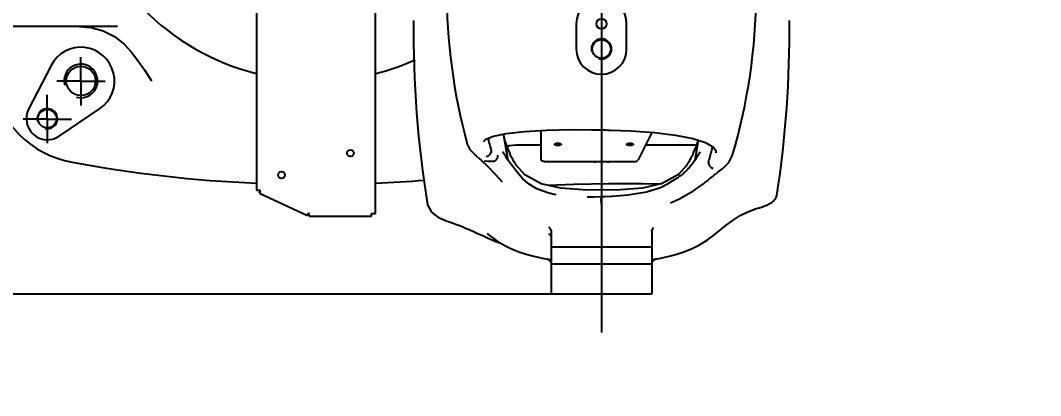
# Model space of a CAD drawing. Header units: millimetres. Extents: x 7426 to 8740, y 124 to 421.
# Drawn here: x 7995.92 to 8026.3, y 160.43 to 171.59 of the extents above; entities that cross this region are included whole.
import ezdxf
from ezdxf import colors
from ezdxf.entities.mleader import LeaderData, LeaderLine
from ezdxf.math import Vec2, Vec3

# ---------------------------------------------------------------- set-up
doc = ezdxf.new("R2010")
doc.units = ezdxf.units.MM
doc.linetypes.add('CENTER', pattern=[0.6, 0.375, -0.075, 0.075, -0.075])
for name, color, linetype in [('中心线', 7, 'Continuous'), ('外形图', 7, 'Continuous'), ('多重引线', 7, 'Continuous'), ('尺寸标注', 7, 'Continuous')]:
    doc.layers.add(name, color=color, linetype=linetype)
doc.styles.add('微软雅黑', font='msyh.ttc')
doc.dimstyles.new('尺寸标注_1_20比例', dxfattribs={"dimtxt": 2.1, "dimasz": 1.7, "dimexe": 0.5, "dimexo": 0.4, "dimgap": 0.5, "dimtad": 1, "dimdec": 1, "dimlfac": 20, "dimdsep": 46, "dimtxsty": '微软雅黑', "dimcen": 0.09, "dimadec": 0, "dimazin": 0, "dimtp": 0.01, "dimtm": 0.01, "dimtfac": 1, "dimtdec": 1, "dimtofl": 0, "dimtmove": 0, "dimatfit": 3, "dimfxl": 1, "dimtolj": 1, "dimarcsym": 0})

# ---------------------------------------------------------------- blocks, each defined once
blk = doc.blocks.new('*D980')
at = {"layer": 'Defpoints', "color": 0}
for p in [(7983.758, 188.718), (8012.655, 188.718), (8014.725, 163.443)]:
    blk.add_point(p, dxfattribs=at)
at = {"layer": '尺寸标注', "color": 0, "linetype": 'Continuous', "lineweight": -2}
for p, q in [((8012.255, 188.718), (7983.258, 188.718)), ((7983.758, 165.143), (7983.758, 187.018)), ((8014.325, 163.443), (7983.258, 163.443))]:
    blk.add_line(p, q, dxfattribs=at)
at = {"layer": '尺寸标注', "color": 0}
for points in [[(7984.041, 187.018), (7983.475, 187.018), (7983.758, 188.718)], [(7983.475, 165.143), (7984.041, 165.143), (7983.758, 163.443)]]:
    blk.add_solid(points, dxfattribs=at)
at = {"layer": '尺寸标注', "color": 0, "insert": (7980.645, 176.01), "char_height": 2.1, "attachment_point": 2, "rotation": 90, "style": '微软雅黑'}
blk.add_mtext('\\A1;\\A1;(505.5)', dxfattribs=at)

msp = doc.modelspace()

# ---------------------------------------------------------------- linework, layer by layer
at = {"layer": '中心线', "linetype": 'CENTER', "ltscale": 30}
msp.add_line((8013.225, 191.5558), (8013.225, 160.4287), dxfattribs=at)
at = {"layer": '外形图', "color": 0, "linetype": 'Continuous'}
for p, q in [((8002.9498, 172.5428), (8002.9498, 166.5427)), ((8006.4998, 165.8433), (8006.4998, 172.5428)), ((7992.9746, 171.4178), (7998.8163, 171.4178)), ((8012.4749, 171.4928), (8012.4749, 170.7428)), ((8013.975, 170.7428), (8013.975, 171.4928)), ((7996.8353, 170.25), (7996.1688, 168.9535)), ((7999.8234, 169.7987), (7999.8269, 169.7931)), ((7997.0736, 168.1493), (7998.283, 168.9632)), ((8011.4249, 167.4857), (8011.4249, 168.3174)), ((8013.1172, 168.3365), (8013.1498, 168.3359)), ((8013.1498, 168.3359), (8013.3269, 168.3324)), ((8010.3182, 168.1685), (8010.3132, 168.2135)), ((8010.4455, 167.4264), (8010.3182, 168.1685)), ((8014.7255, 168.2607), (8014.3144, 167.4408)), ((8016.1078, 168.0288), (8016.0045, 167.4269)), ((8009.2282, 167.9125), (8009.2285, 167.9115)), ((8010.408, 167.8382), (8010.4887, 167.8709)), ((8010.4887, 167.8709), (8010.6765, 167.8928)), ((8010.6765, 167.8928), (8011.4249, 167.8928)), ((8014.541, 167.8928), (8015.9937, 167.8928)), ((8015.9937, 167.8928), (8016.0606, 167.8863)), ((8009.46, 167.5944), (8009.4594, 167.595)), ((8009.5868, 167.4874), (8009.6418, 167.437)), ((8009.6418, 167.437), (8009.8295, 167.2551)), ((8009.8603, 167.3984), (8009.7345, 167.405)), ((8009.9884, 167.3917), (8009.8603, 167.3984)), ((8011.5249, 167.3917), (8011.5249, 167.3857)), ((8014.225, 167.3857), (8011.5249, 167.3857)), ((8013.025, 167.3556), (8013.025, 167.3857)), ((8013.425, 167.3857), (8013.425, 167.3556)), ((8014.225, 167.3917), (8014.225, 167.3857)), ((8017.1212, 167.558), (8017.1218, 167.5602)), ((8010.6732, 167.3052), (8010.664, 167.3195)), ((8010.673, 167.1262), (8010.6722, 167.1273)), ((8010.7503, 167.0267), (8010.673, 167.1262)), ((8010.9406, 166.9993), (8010.6922, 167.2775)), ((8015.7577, 167.2775), (8015.519, 167.0076)), ((8015.7674, 167.2912), (8015.7578, 167.2773)), ((8015.7767, 167.3052), (8015.7674, 167.2912)), ((8015.786, 167.3195), (8015.7767, 167.3052)), ((8016.6573, 167.0467), (8016.704, 167.0838)), ((8016.704, 167.0838), (8016.8006, 167.1575)), ((8016.8006, 167.1575), (8016.8358, 167.1846)), ((8016.8348, 167.1838), (8016.8358, 167.1846)), ((8010.2673, 166.792), (8010.2712, 166.7877)), ((8011.4268, 166.7329), (8010.9406, 166.9993)), ((8011.0764, 166.722), (8010.9523, 166.8199)), ((8010.9524, 166.8197), (8010.9523, 166.8199)), ((8015.519, 167.0076), (8015.0356, 166.7373)), ((8015.4565, 166.8856), (8015.4556, 166.885)), ((8016.3333, 166.7917), (8016.3654, 166.8171)), ((8016.4295, 166.8681), (8016.4936, 166.9195)), ((8016.4936, 166.9195), (8016.5258, 166.9451)), ((8016.6242, 167.0216), (8016.6456, 167.0377)), ((8002.9498, 166.5427), (8003.0248, 166.5427)), ((8003.0701, 166.5216), (8003.0248, 166.5427)), ((8003.0384, 166.4536), (8003.0701, 166.5216)), ((8011.6351, 166.6858), (8012.416, 166.7177)), ((8012.416, 166.7177), (8013.4346, 166.7382)), ((8015.2067, 166.7267), (8014.9842, 166.6158)), ((8015.2062, 166.7264), (8015.2067, 166.7267)), ((8003.0384, 166.4536), (8004.4705, 165.7859)), ((8011.7665, 166.4235), (8011.7664, 166.4236)), ((8011.8787, 166.4025), (8011.8773, 166.4027)), ((8013.1875, 166.3385), (8012.9968, 166.334)), ((8013.2209, 166.3394), (8013.1875, 166.3385)), ((8013.2512, 166.3403), (8013.221, 166.3394)), ((8013.323, 166.3429), (8013.2511, 166.3403)), ((8015.2797, 166.1623), (8015.302, 166.1715)), ((8018.4475, 166.3872), (8018.4477, 166.388)), ((8018.4477, 166.388), (8018.4479, 166.3893)), ((8018.4479, 166.3893), (8018.449, 166.3954)), ((8018.449, 166.396), (8018.449, 166.3955)), ((8008.0473, 166.1027), (8008.0471, 166.1039)), ((8008.0471, 166.1038), (8008.1671, 165.8857)), ((8008.1671, 165.8857), (8008.3474, 165.7483)), ((8013.225, 166.1288), (8013.225, 165.915)), ((8017.9207, 166.0136), (8017.9324, 166.0169)), ((8004.4705, 165.7859), (8004.5022, 165.8538)), ((8004.5248, 165.8433), (8004.5022, 165.8538)), ((8004.5248, 165.7683), (8004.5248, 165.8433)), ((8004.5248, 165.7683), (8006.3748, 165.7683)), ((8006.3748, 165.7683), (8006.3748, 165.8433)), ((8006.3748, 165.8433), (8006.4998, 165.8433)), ((8008.3491, 165.7474), (8008.3474, 165.7483)), ((8008.5594, 165.6475), (8008.623, 165.6235)), ((8008.623, 165.6235), (8008.6221, 165.6238)), ((8011.7249, 165.3201), (8011.7249, 163.4427)), ((8014.725, 165.3201), (8014.725, 163.4427)), ((8016.6325, 165.2503), (8016.6444, 165.2602)), ((8016.635, 165.2519), (8016.7207, 165.3222)), ((8009.7725, 165.1517), (8009.8476, 165.1178)), ((8009.8173, 165.2504), (8009.8174, 165.2503)), ((8011.6895, 165.227), (8011.7163, 165.1823)), ((8016.5515, 165.1851), (8016.6325, 165.2503)), ((8010.7985, 164.6942), (8010.9813, 164.6363)), ((8014.725, 164.8427), (8011.7249, 164.8427)), ((8010.9813, 164.6363), (8011.2119, 164.5752)), ((8011.2119, 164.5752), (8011.5079, 164.512)), ((8011.5079, 164.512), (8011.6423, 164.488)), ((8011.6081, 164.4941), (8011.6007, 164.4952)), ((8011.6007, 164.4952), (8011.6423, 164.488)), ((8011.6132, 164.4932), (8011.6081, 164.4941)), ((8014.7816, 164.4648), (8014.8492, 164.4952)), ((8014.8076, 164.488), (8014.8492, 164.4952)), ((8014.8077, 164.488), (8014.9421, 164.5121)), ((8014.8492, 164.4952), (8014.8437, 164.4944)), ((8014.725, 164.3427), (8011.7249, 164.3427))]:
    msp.add_line(p, q, dxfattribs=at)
at = {"layer": '外形图', "color": 0}
for p, q in [((7997.7247, 169.7822), (7997.7247, 170.503)), ((7997.7247, 169.7822), (7997.004, 169.7822)), ((7997.7247, 169.7928), (7997.7247, 169.0615)), ((7997.7247, 169.7822), (7998.4454, 169.7822)), ((7996.7247, 168.6572), (7996.7247, 169.3779)), ((7996.7247, 168.6572), (7996.0039, 168.6572)), ((7996.7247, 168.6678), (7996.7247, 167.9365)), ((7996.7247, 168.6572), (7997.4454, 168.6572))]:
    msp.add_line(p, q, dxfattribs=at)
at = {"layer": '外形图'}
msp.add_line((8014.725, 163.4427), (8011.7249, 163.4427), dxfattribs=at)
at = {"layer": '外形图', "color": 0, "linetype": 'Continuous'}
for points in [[(7997.6783, 171.4158), (7998.0314, 171.3825), (7998.3905, 171.2785), (7998.7222, 171.1107), (7999.0156, 170.8858), (7999.2313, 170.6517)], [(7999.2313, 170.6517), (7999.3934, 170.4375), (7999.6174, 170.1178), (7999.8234, 169.7987)], [(8009.729, 167.9764), (8009.7265, 168.0021), (8009.7864, 168.059), (8010.0113, 168.1512), (8010.4013, 168.2317), (8010.9351, 168.2902), (8011.586, 168.3264), (8012.3199, 168.3421), (8012.9328, 168.341)], [(8012.9329, 168.341), (8012.982, 168.3402), (8013.0354, 168.3387), (8013.0877, 168.3372), (8013.1172, 168.3365)], [(8013.3269, 168.3324), (8013.3548, 168.3319), (8013.41, 168.3312), (8013.4667, 168.3303), (8013.5013, 168.3295)], [(8013.5013, 168.3295), (8014.1043, 168.3048), (8014.8073, 168.2549), (8015.4287, 168.1811), (8015.9409, 168.0822), (8016.3208, 167.9607), (8016.5498, 167.8294), (8016.6301, 167.7236), (8016.6274, 167.6515)], [(8009.2285, 167.9115), (8009.3084, 167.753), (8009.46, 167.5944)], [(8009.4594, 167.595), (8009.4947, 167.5656), (8009.5868, 167.4874)], [(8010.4016, 167.4923), (8010.3826, 167.5224), (8010.364, 167.5524), (8010.346, 167.5824), (8010.3284, 167.6123), (8010.3113, 167.6422), (8010.2946, 167.6719), (8010.2885, 167.6832)], [(8010.4622, 167.4023), (8010.4414, 167.4323), (8010.4212, 167.4623), (8010.4016, 167.4923)], [(8010.5845, 167.2437), (8010.5757, 167.2541), (8010.5517, 167.2834), (8010.5283, 167.3129), (8010.5056, 167.3426), (8010.4836, 167.3724), (8010.4622, 167.4023)], [(8015.9927, 167.4098), (8015.9729, 167.3819), (8015.9526, 167.354), (8015.9318, 167.3263), (8015.9105, 167.2988), (8015.8886, 167.2715), (8015.8663, 167.2445), (8015.8433, 167.2177), (8015.8198, 167.1913), (8015.7956, 167.1651), (8015.7708, 167.1393), (8015.7452, 167.1138), (8015.7188, 167.0886), (8015.6915, 167.0636), (8015.6634, 167.039), (8015.6345, 167.0148), (8015.6048, 166.9909), (8015.5742, 166.9674), (8015.5429, 166.9443), (8015.5107, 166.9216), (8015.4776, 166.8993), (8015.4565, 166.8856)], [(8016.0494, 167.4943), (8016.031, 167.4661), (8016.0121, 167.4379), (8015.9927, 167.4098)], [(8016.0848, 167.5507), (8016.0673, 167.5225), (8016.0494, 167.4943)], [(8016.1617, 167.6834), (8016.1507, 167.6635), (8016.1348, 167.6354), (8016.1185, 167.6072), (8016.1019, 167.579), (8016.0848, 167.5507)], [(8016.8348, 167.1838), (8017.0209, 167.3682), (8017.1212, 167.5582)], [(8009.8295, 167.2551), (8010.0599, 167.0154), (8010.2673, 166.7921)], [(8010.6722, 167.1273), (8010.644, 167.1667), (8010.5845, 167.2437)], [(8010.6921, 167.2773), (8010.6826, 167.2912), (8010.6732, 167.3052)], [(8010.9524, 166.8197), (8010.8761, 166.8901), (8010.7503, 167.0267)], [(8015.4556, 166.885), (8015.335, 166.8066), (8015.2062, 166.7264)], [(8015.302, 166.1715), (8015.3375, 166.1865), (8015.373, 166.202), (8015.4086, 166.2179), (8015.4441, 166.2342), (8015.4795, 166.2509), (8015.5149, 166.2681), (8015.5502, 166.2856), (8015.5854, 166.3035), (8015.6205, 166.3217), (8015.6556, 166.3404), (8015.6906, 166.3594), (8015.7256, 166.3789), (8015.7605, 166.3989), (8015.7954, 166.4192), (8015.8302, 166.44), (8015.865, 166.4612), (8015.8996, 166.4829), (8015.9342, 166.5049), (8015.9686, 166.5273), (8016.0028, 166.5501), (8016.0368, 166.5731), (8016.0706, 166.5965), (8016.1042, 166.6201), (8016.1375, 166.6439), (8016.1706, 166.668), (8016.2034, 166.6923), (8016.2361, 166.7168), (8016.2687, 166.7416), (8016.3011, 166.7666), (8016.3333, 166.7917)], [(8016.3654, 166.8171), (8016.3975, 166.8426), (8016.4295, 166.8681)], [(8016.5258, 166.9451), (8016.5583, 166.9708), (8016.591, 166.9963), (8016.6242, 167.0216)], [(8011.7664, 166.4236), (8011.5935, 166.4699), (8011.3049, 166.5847), (8011.0764, 166.722)], [(8013.2251, 166.5445), (8012.6685, 166.5509), (8012.0133, 166.6003), (8011.4268, 166.7329)], [(8015.0356, 166.7373), (8014.4499, 166.602), (8013.7949, 166.5513), (8013.225, 166.5445)], [(8013.4346, 166.7382), (8014.45, 166.7406), (8015.0101, 166.7315)], [(8014.9842, 166.6158), (8014.5636, 166.4792), (8014.0239, 166.3881), (8013.542, 166.3521)], [(8011.8773, 166.4027), (8011.7843, 166.4196), (8011.7665, 166.4235)], [(8012.9968, 166.334), (8012.9322, 166.3332), (8012.7975, 166.334)], [(8013.5417, 166.3521), (8013.5192, 166.351), (8013.323, 166.3429)], [(8018.2532, 166.1503), (8018.2749, 166.1641), (8018.2953, 166.1782), (8018.3144, 166.1925), (8018.3323, 166.207), (8018.3489, 166.2218), (8018.3643, 166.2369), (8018.3786, 166.2523), (8018.3917, 166.2682), (8018.4036, 166.2845), (8018.4143, 166.3011), (8018.4237, 166.3182), (8018.4318, 166.3355), (8018.4384, 166.3529), (8018.4436, 166.3698), (8018.4475, 166.3872)], [(8016.7207, 165.3222), (8016.9353, 165.4985), (8017.1421, 165.6527), (8017.3563, 165.7866), (8017.5868, 165.9003), (8017.8087, 165.9826)], [(8017.8064, 165.9819), (8017.8373, 165.991), (8017.9207, 166.0136)], [(8017.9324, 166.0169), (8017.9501, 166.022), (8017.988, 166.0336), (8018.0241, 166.0456), (8018.0585, 166.0579), (8018.0912, 166.0705), (8018.1221, 166.0834)], [(8018.1221, 166.0834), (8018.1515, 166.0964), (8018.1792, 166.1096), (8018.2053, 166.123), (8018.23, 166.1366), (8018.2532, 166.1503)], [(8008.3492, 165.7474), (8008.4266, 165.7062), (8008.5594, 165.6475)], [(8008.6221, 165.6238), (8008.7043, 165.5952), (8008.8107, 165.5583), (8008.9094, 165.5218), (8009.003, 165.4851), (8009.0932, 165.4483), (8009.1807, 165.4119), (8009.2651, 165.3762), (8009.3456, 165.3418), (8009.4219, 165.3087), (8009.4954, 165.2765), (8009.5669, 165.2446), (8009.6377, 165.2129)], [(8011.6768, 165.4261), (8011.6726, 165.4283), (8011.6882, 165.4149), (8011.7151, 165.3722), (8011.725, 165.3201)], [(8014.725, 165.32), (8014.7339, 165.3697), (8014.7603, 165.4134), (8014.7746, 165.4264)], [(8009.6377, 165.2129), (8009.708, 165.181), (8009.7725, 165.1517)], [(8009.8174, 165.2503), (8009.8985, 165.185), (8009.9866, 165.1182), (8010.0775, 165.0539), (8010.1728, 164.9914), (8010.2744, 164.9304), (8010.3841, 164.8706), (8010.5059, 164.8112), (8010.643, 164.7522), (8010.7985, 164.6942)], [(8009.8476, 165.1178), (8009.9173, 165.0866), (8009.9871, 165.0561)], [(8009.9871, 165.0561), (8010.0566, 165.0264), (8010.1259, 164.998), (8010.1945, 164.9709), (8010.2281, 164.9582)], [(8011.6707, 165.2439), (8011.6701, 165.2441), (8011.6895, 165.227)], [(8016.1757, 164.9305), (8016.2772, 164.9915), (8016.3725, 165.054)], [(8016.3725, 165.054), (8016.4634, 165.1183), (8016.5515, 165.1851)], [(8014.9421, 164.5121), (8015.2381, 164.5753), (8015.4688, 164.6363), (8015.6515, 164.6943), (8015.807, 164.7523), (8015.9442, 164.8113), (8016.066, 164.8707), (8016.1757, 164.9305)], [(8011.6007, 164.4952), (8011.6685, 164.4647), (8011.7138, 164.4041)], [(8014.725, 164.3475), (8014.7362, 164.4044), (8014.7816, 164.4648)]]:
    msp.add_lwpolyline(points, dxfattribs=at)
for centre, radius in [((8013.225, 171.4928), 0.15), ((8013.225, 170.7428), 0.275), ((7997.7247, 169.7928), 0.4375), ((7996.7247, 168.6678), 0.275), ((8005.7498, 167.6428), 0.1), ((8003.7004, 166.9927), 0.1)]:
    msp.add_circle(centre, radius, dxfattribs=at)
for centre, radius, start, end in [((8004.7248, 177.0429), 7.2501, 131.33389, 255.79725), ((8026.1135, 172.5112), 17.5003, 179.89636, 195.23505), ((8013.225, 171.4928), 0.75, 0, 180), ((8000.3364, 172.5112), 17.5003, 343.56674, 359.61067), ((8040.1247, 171.3301), 32.5006, 179.53679, 189.25566), ((7986.3252, 171.3301), 32.5006, 351.26779, 0.46321), ((8013.225, 170.7428), 0.3, 255, 195), ((7997.7247, 169.7928), 1, 303.94004, 152.79288), ((8013.225, 170.7428), 0.75, 180, 0), ((8004.7248, 177.0429), 7.2501, 284.20275, 294.01873), ((7997.7247, 169.7928), 0.5, 255, 195), ((7998.0057, 170.3238), 3.0001, 190.46271, 259.53729), ((7996.7247, 168.6678), 0.625, 152.79288, 303.94004), ((7996.7247, 168.6678), 0.3, 255, 195), ((8019.5223, 170.3975), 9.9464, 193.44685, 194.31138), ((8033.8646, 171.4169), 23.7707, 187.90672, 188.53306), ((8011.3152, 168.2736), 1.0031, 193.78731, 196.70503), ((8015.145, 168.2707), 0.9925, 339.61787, 345.89814), ((7992.6069, 171.4137), 23.7488, 351.46681, 351.80182), ((8027.446, 172.399), 18.119, 194.24698, 194.97138), ((8011.2975, 168.2682), 0.9847, 196.70354, 200.3962), ((8014.8221, 169.5839), 4.7468, 200.45513, 200.81181), ((8014.443, 169.4351), 4.3396, 200.75384, 203.88782), ((8012.1837, 169.3596), 4.1474, 336.09594, 337.95704), ((8011.7149, 169.5507), 4.6536, 337.94299, 339.55416), ((8000.1165, 172.1054), 16.9684, 344.43467, 345.08892), ((7999.6552, 172.2289), 17.446, 345.08667, 345.415), ((8013.8509, 169.1766), 3.6935, 203.94106, 204.75022), ((8012.5817, 169.1845), 3.7126, 335.25484, 336.07698), ((7998.4569, 172.5725), 18.6925, 343.86232, 344.4204), ((8004.7248, 206.7092), 40.0007, 259.53729, 267.45616), ((8012.2311, 168.3271), 1.8632, 212.05433, 212.73995), ((8014.2186, 168.3272), 1.8634, 327.26014, 327.94937), ((8004.7248, 206.7092), 40.0007, 272.54384, 274.63446), ((8012.8626, 171.7046), 7.3191, 260.40275, 261.04835), ((8013.5262, 172.0909), 7.7102, 278.98161, 279.16575), ((8013.6491, 171.3355), 6.9448, 279.15761, 279.60332)]:
    msp.add_arc(centre, radius, start, end, dxfattribs=at)
for points in [[(8009.942, 167.7181), (8009.9624, 167.642), (8009.8736, 167.5363), (8009.7948, 167.533)], [(8010.5811, 167.4605), (8010.5511, 167.5162), (8010.5231, 167.5729), (8010.4966, 167.6303)], [(8010.652, 167.3383), (8010.627, 167.3782), (8010.6035, 167.4191), (8010.5811, 167.4605)], [(8015.8678, 167.4586), (8015.8457, 167.4178), (8015.8226, 167.3777), (8015.798, 167.3384)], [(8015.9534, 167.6305), (8015.9266, 167.5724), (8015.8982, 167.5149), (8015.8678, 167.4586)], [(8016.4136, 167.3797), (8016.3924, 167.3062), (8016.4686, 167.2025), (8016.5442, 167.1909)]]:
    msp.add_open_spline(points, degree=3, dxfattribs=at)
for points, knots in [([(8011.8249, 167.9047), (8011.8249, 167.9098), (8011.8343, 167.9216), (8011.8686, 167.9352), (8011.9249, 167.9417), (8011.9813, 167.9352), (8012.0156, 167.9216), (8012.0249, 167.9098), (8012.0249, 167.9047)], [0, 0, 0, 0, 0.0682716, 0.1780489, 0.4999883, 0.8219373, 0.9317252, 1, 1, 1, 1]), ([(8012.0249, 167.9047), (8012.0249, 167.8997), (8012.0156, 167.8879), (8011.9813, 167.8743), (8011.9249, 167.8678), (8011.8686, 167.8743), (8011.8343, 167.8879), (8011.8249, 167.8997), (8011.8249, 167.9047)], [0, 0, 0, 0, 0.0682704, 0.1780436, 0.4999777, 0.8219424, 0.9317308, 1, 1, 1, 1]), ([(8013.975, 167.9047), (8013.975, 167.9098), (8013.9844, 167.9216), (8014.0186, 167.9352), (8014.075, 167.9417), (8014.1313, 167.9352), (8014.1656, 167.9216), (8014.175, 167.9098), (8014.175, 167.9047)], [0, 0, 0, 0, 0.0682716, 0.1780489, 0.4999883, 0.8219373, 0.9317252, 1, 1, 1, 1]), ([(8014.175, 167.9047), (8014.175, 167.8997), (8014.1656, 167.8879), (8014.1313, 167.8743), (8014.075, 167.8678), (8014.0186, 167.8743), (8013.9844, 167.8879), (8013.975, 167.8997), (8013.975, 167.9047)], [0, 0, 0, 0, 0.0682716, 0.1780489, 0.4999883, 0.8219373, 0.9317252, 1, 1, 1, 1]), ([(8010.1293, 167.5879), (8010.1408, 167.5445), (8010.1189, 167.4448), (8010.031, 167.3924), (8009.9868, 167.3903)], [0, 0, 0, 0, 0.5037452, 1, 1, 1, 1]), ([(8011.5249, 167.3917), (8011.4996, 167.3917), (8011.4478, 167.4103), (8011.4249, 167.4615), (8011.4249, 167.4857)], [0, 0, 0, 0, 0.5109869, 1, 1, 1, 1]), ([(8014.225, 167.3917), (8014.243, 167.3906), (8014.28, 167.3981), (8014.3066, 167.4253), (8014.3144, 167.4408)], [0, 0, 0, 0, 0.5096101, 1, 1, 1, 1]), ([(8013.2279, 166.1289), (8013.2277, 166.1482), (8013.2154, 166.2133), (8013.2156, 166.286), (8013.2376, 166.3281)], [0, 0, 0, 0, 0.2883856, 1, 1, 1, 1]), ([(8013.2376, 166.3281), (8013.2393, 166.3314), (8013.2426, 166.3368), (8013.2486, 166.3402), (8013.2511, 166.3403)], [0, 0, 0, 0, 0.5879773, 1, 1, 1, 1])]:
    msp.add_open_spline(points, degree=3, knots=knots, dxfattribs=at)

# ---------------------------------------------------------------- dimensions: what is measured, and where the dimension line sits
at = {"layer": '尺寸标注', "color": 0, "linetype": 'Continuous'}
dim = msp.add_linear_dim(base=(7983.7579, 188.7181), p1=(8014.725, 163.4427), p2=(8012.6548, 188.7181), angle=90, text='\\A1;(505.5)', dimstyle='尺寸标注_1_20比例', dxfattribs=at)
dim.commit()
dim.dimension.update_dxf_attribs({"geometry": '*D980', "text_midpoint": (7983.7579, 176.01), "dimtype": 160})

# ---------------------------------------------------------------- leaders
at = {"layer": '多重引线'}
ml = msp.add_multileader_mtext('Standard', dxfattribs=at)
ml.set_content('4×M{\\A1;6深度9}', style='微软雅黑')
ml.set_leader_properties()
ml.build(insert=Vec2(0, 0))
ml.multileader.update_dxf_attribs({"text_left_attachment_type": 5, "text_right_attachment_type": 5, "dogleg_length": 1, "arrow_head_size": 1.7})
ctx = ml.context
ctx.base_point, ctx.char_height, ctx.arrow_head_size, ctx.landing_gap_size, ctx.plane_origin = Vec3(8030.2808, 169.0154), 2.1, 1.7, 0.3906, Vec3(8053.1668, 153.4494)
ctx.left_attachment, ctx.right_attachment = 5, 5
notes = []
notes.append((ctx, [(0, (1, 1, 0), (8030.0855, 169.0154), (1, 0), 0.1953, [(0, [(8022.821, 175.6739)], 0, [])])]))
ctx.mtext.insert, ctx.mtext.flow_direction = Vec3(8030.6714, 171.7323), 5
for ctx, leaders in notes:
    for number, flags, end, landing, length, lines in leaders:
        leader = LeaderData()
        leader.index, (leader.has_last_leader_line, leader.has_dogleg_vector, leader.attachment_direction) = number, flags
        leader.last_leader_point, leader.dogleg_vector, leader.dogleg_length = Vec3(end), Vec3(landing), length
        for number, points, colour, breaks in lines:
            line = LeaderLine()
            line.index, line.vertices, line.color, line.breaks = number, Vec3.list(points), colors.encode_raw_color(colour), breaks
            leader.lines.append(line)
        ctx.leaders.append(leader)

doc.saveas('drawing.dxf')
